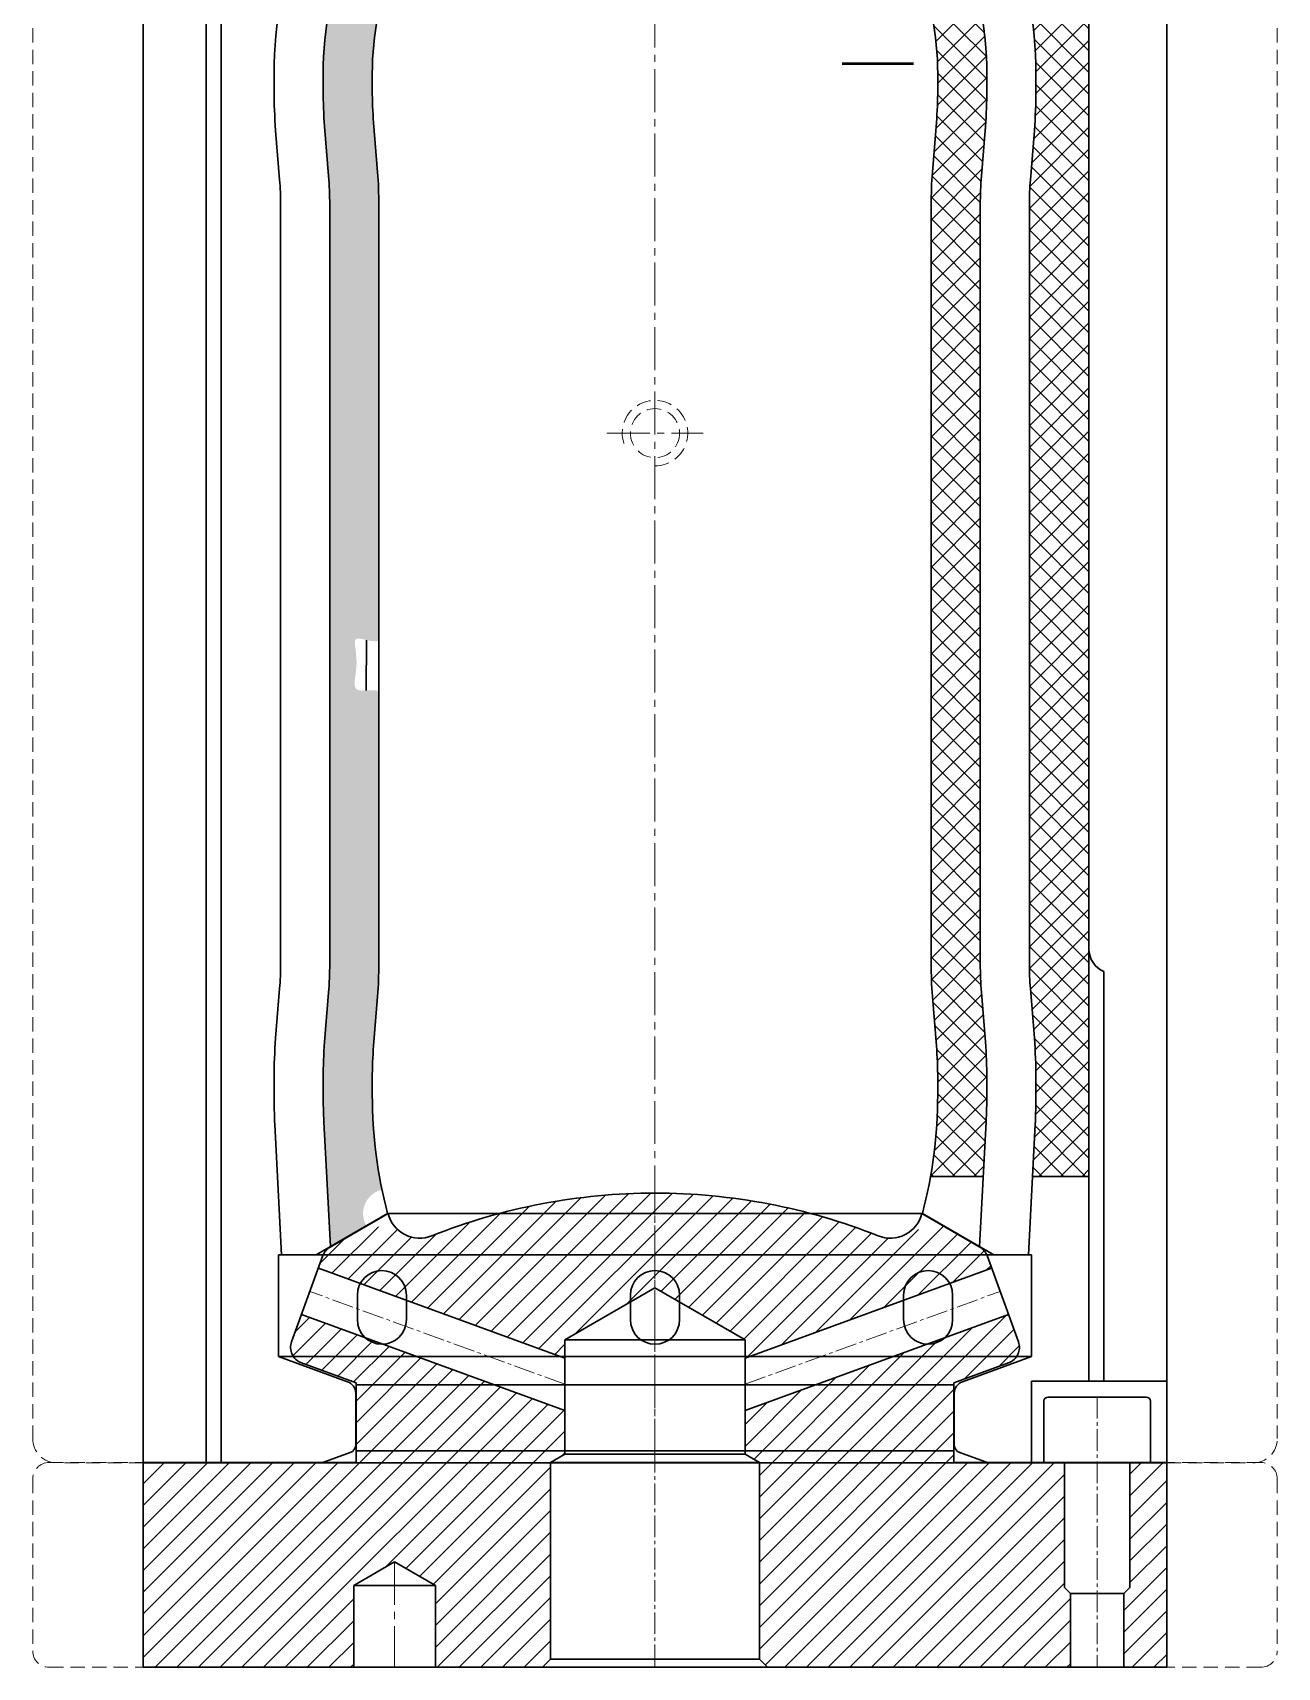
# Model space of a CAD drawing. Extents: x -192 to 556, y -94 to 522.
# Drawn here: x -183.5 to -31.5, y -65.3 to 134.3 of the extents above; entities that cross this region are included whole.
import ezdxf

# ---------------------------------------------------------------- set-up
doc = ezdxf.new("R2010")
doc.units = 0
doc.header["$LTSCALE"] = 7
doc.header["$MEASUREMENT"] = 0
doc.linetypes.add('CENTER2', pattern=[1.125, 0.75, -0.125, 0.125, -0.125])
doc.linetypes.add('HIDDEN', pattern=[0.375, 0.25, -0.125])
doc.layers.get('0').update_dxf_attribs({"linetype": 'CONTINUOUS', "lineweight": 15})
for name, color, linetype, lineweight in [('1', 1, 'CENTER2', 15), ('2', 2, 'HIDDEN', 15), ('3', 3, 'CONTINUOUS', 30), ('4', 5, 'CONTINUOUS', 50), ('8', 252, 'CONTINUOUS', 15)]:
    doc.layers.add(name, color=color, linetype=linetype, lineweight=lineweight)

# ---------------------------------------------------------------- blocks, each defined once
blk = doc.blocks.new('A$C49AC1596')
at = {"layer": '8'}
h = blk.add_hatch(dxfattribs=at)
h.set_pattern_fill('ANSI31', color=1, scale=15)
h.set_pattern_definition([(45, (-239.3074528156729, -348.1606962702069), (-1.325825214724776, 1.325825214724777), [])])
h.paths.add_polyline_path([(-18.25000000000009, -1.010362971081861), (-16.49999999999986, 0), (-16.49999999999989, 5.363219559316121), (-48.66565121278992, 17.07055916656009), (-49.87938524157124, 13.73585232925961, 0.414213562373094), (-48.68404028665077, 11.17242680103647), (-42.00000532147575, 8.739637028918139), (-42.00000532147575, -1.010362971081861), (-67.99999999999946, -1.010362971082145), (-67.99999999999946, -26.01036297108186), (-42.2999999999999, -26.01036297108192), (-42.2999999999999, -16.01036297108226), (-37.29999999999973, -13.12361162513366), (-32.2999999999999, -16.01036297108186), (-32.2999999999999, -26.01036297108192), (-19.25000000000003, -26.01036297108192), (-18.25000000000003, -25.01036297108197)])
h.paths.add_polyline_path([(-5.499999999999517, 31.889637028918, 0.09486716427896047), (-32.74951658078479, 26.672515355597, -0.3068978120409677), (-37.13175416344777, 27.63963702891664, -0.4088817310696468), (-39.83205080756844, 28.38963702891658), (-45.16950728276055, 25.30805509617653, 0.1763269807084676), (-46.04889252433239, 24.26004457525897), (-46.6135303528358, 22.70871489127597), (-16.49999999999994, 11.74828619417173), (-16.49999999999994, 13.98963702891842), (-5.499999999999517, 20.34048999000424)])
h.paths.add_polyline_path([(35.04889252433338, 24.26004457525914, 0.1763269807084684), (34.16950728276157, 25.3080550961767), (28.83205080756954, 28.3896370289167, -0.4088817310697603), (26.13175416344808, 27.63963702891738, -0.3068978120409042), (21.74951658078584, 26.67251535559825, 0.09486716427895975), (-5.499999999999517, 31.889637028918), (-5.499999999999517, 20.34048999000379), (5.500000000000057, 13.98963702891842), (5.500000000000057, 11.74828619417138), (35.6135303528369, 22.70871489127597)])
h.paths.add_polyline_path([(44.49846526645916, -1.010362971081975), (31.00000532147675, -1.010362971081861), (31.00000532147675, 8.739637028918139), (37.68404028665179, 11.17242680103647, 0.414213562373095), (38.87938524157227, 13.73585232925961), (37.66565121279098, 17.07055916656009), (5.500000000000028, 5.363219559315837), (5.5, 0), (7.250000000000171, -1.010362971081861), (7.250000000000114, -25.01036297108192), (8.250000000000142, -26.01036297108192), (44.4984652664595, -26.01036297108186), (44.49846526645916, -16.26036297108197)])
h.paths.add_polyline_path([(57.00000000000045, -1.010362971082031), (52.49846526645916, -1.010362971082031), (52.49846526645916, -16.26036297108192), (52.49846526645888, -26.01036297108186), (57.00000000000045, -26.01036297108186)])
h.paths.add_polyline_path([(52.49846526645916, -16.26036297108192), (51.74846526645928, -17.01036297108203), (51.74846526646189, -26.01036297108186), (52.49846526645888, -26.01036297108186)])
h.paths.add_polyline_path([(45.24846526645916, -17.0103629710822), (44.49846526645916, -16.26036297108192), (44.4984652664595, -26.01036297108186), (45.24846526645888, -26.01036297108186)])
h.paths.add_polyline_path([(-42.18214285714276, -9.633190563775031), (-34.16785714285706, -9.633190563775031), (-34.16785714285706, -5.133190563775031), (-42.18214285714276, -5.133190563775031)], flags=24)
h.paths.add_polyline_path([(-24.5080895942703, -23.58893439965334), (-24.5080895942703, -18.4317915425105), (-29.0080895942703, -18.4317915425105), (-29.0080895942703, -23.58893439965334)], flags=24)
h.paths.add_polyline_path([(16.40049480105367, -16.48893439965326), (16.40049480105367, -10.5317915425104), (11.90049480105367, -10.5317915425104), (11.90049480105367, -16.48893439965326)], flags=24)
h.paths.add_polyline_path([(23.83310233335152, -8.87464868536739), (23.83310233335152, -3.146077256795991), (19.33310233335152, -3.146077256795991), (19.33310233335152, -8.87464868536739)], flags=24)
at = {"layer": '1', "color": 1, "ltscale": 0.5}
for p, q in [((-5.499999999999517, 31.88963659970875), (-5.49999999999946, -26.01036297108186)), ((-16.49999999999955, 8.555752876743952), (-47.63959078281286, 19.88963702891806)), ((5.500000000000568, 8.555752876743952), (36.63959078281385, 19.88963702891806)), ((48.4984652664586, 6.989637028917628), (48.49846526645882, -26.0103629710818))]:
    blk.add_line(p, q, dxfattribs=at)
at = {"layer": '1', "color": 1}
blk.add_line((-37.2999999999999, -13.12361162513361), (-37.2999999999999, -26.01036297108203), dxfattribs=at)
at = {"layer": '2', "color": 1}
for p, q in [((-46.04889252433242, 24.26004457525897), (-45.79992222095242, 24.94408486191026)), ((-45.16950728276055, 25.30805509617647), (-45.79992222095242, 24.9440848619102)), ((34.16950728276157, 25.30805509617664), (34.79992222095342, 24.94408486191037)), ((35.04889252433344, 24.26004457525914), (34.79992222095342, 24.94408486191043)), ((-79.49999999999952, -1.010362971082259), (-67.99999999999943, -1.010362971082145)), ((68.50000000000051, -1.010362971082259), (57.00000000000045, -1.010362971082145)), ((-81.49999999999949, -3.010362971082259), (-81.49999999999949, -24.0103629710818)), ((70.50000000000051, -3.010362971082259), (70.50000000000051, -24.0103629710818)), ((-79.49999999999949, -26.01036297108186), (-67.99999999999949, -26.01036297108186)), ((68.50000000000051, -26.01036297108186), (57.00000000000051, -26.01036297108186))]:
    blk.add_line(p, q, dxfattribs=at)
for centre, start, end in [((-79.49999999999949, -3.010362971082259), 90, 180), ((68.50000000000051, -3.010362971082259), 0, 90), ((-79.49999999999949, -24.0103629710818), 180, 270), ((68.50000000000051, -24.0103629710818), 270, 0)]:
    blk.add_arc(centre, 2, start, end, dxfattribs=at)
at = {"layer": '3', "color": 1}
for p, q in [((-38.09999999999962, 29.38963702891652), (-45.16950728276055, 25.30805509617647)), ((-38.09999999999962, 29.38963702891647), (-24.54231515034911, 29.38963702891647)), ((27.10000000000053, 29.38963702891675), (13.54231515035002, 29.38963702891664)), ((27.10000000000059, 29.38963702891664), (34.16950728276157, 25.30805509617659)), ((27.10000000000065, 29.3896370289167), (34.16950728276157, 25.30805509617664)), ((-49.87938524157124, 13.73585232925961), (-46.04889252433242, 24.26004457525897)), ((38.87938524157227, 13.73585232925984), (35.04889252433344, 24.26004457525914)), ((-16.49999999999952, 11.74828619417156), (-46.61353035283582, 22.70871489127597)), ((5.50000000000054, 11.74828619417156), (35.61353035283685, 22.70871489127597)), ((-16.49999999999994, 13.98963702891842), (-5.499999999999943, 20.34048999000402)), ((-16.49999999999994, 13.98963702891842), (-5.499999999999943, 20.34048999000402)), ((5.500000000000057, 13.98963702891842), (-5.499999999999943, 20.34048999000402)), ((-16.49999999999952, 5.363219559316008), (-48.66565121278992, 17.07055916656009)), ((5.50000000000054, 5.363219559316008), (37.66565121279092, 17.07055916656009)), ((-5.499999999999943, 13.98963702891842), (-16.49999999999994, 13.98963702891842)), ((-16.49999999999994, 13.98963702891842), (-16.49999999999986, 0)), ((-5.499999999999943, 13.98963702891842), (-16.49999999999994, 13.98963702891842)), ((-5.499999999999943, 13.98963702891842), (5.500000000000057, 13.98963702891842)), ((5.500000000000057, 13.98963702891842), (5.5, -1.13686837721616e-13)), ((-42.00000532147573, 8.739637028918139), (-48.6840402866508, 11.17242680103635)), ((31.00000532147675, 8.739637028918139), (37.68404028665185, 11.17242680103635)), ((-42.00000532147575, 8.739637028918082), (-42.00000532147575, -1.010362971081918)), ((31.00000532147675, 8.739637028918082), (31.00000532147675, -1.010362971081918)), ((42.49846526645905, 6.989637028917912), (54.49846526645905, 6.989637028917514)), ((-18.25000000000006, -1.010362971081861), (-16.49999999999983, 0)), ((-16.49999999999983, 0), (-5.499999999999943, 0)), ((5.499999999999943, 0), (-5.499999999999943, 0)), ((7.250000000000171, -1.010362971081861), (5.499999999999943, 0)), ((-67.99999999999943, -1.010362971082145), (-42.00000532147575, -1.010362971081861)), ((-18.25000000000017, -1.010362971081975), (-5.500000000000171, -1.010362971081975)), ((7.250000000000171, -1.010362971081861), (-5.499999999999716, -1.010362971081975)), ((57.00000000000045, -1.010362971082031), (31.00000532147675, -1.010362971081861)), ((57.00000000000045, -1.010362971082145), (57.00000000000045, -26.0103629710818)), ((-42.29999999999978, -16.0103629710822), (-37.29999999999978, -13.12361162513372)), ((-32.2999999999999, -16.01036297108186), (-37.29999999999967, -13.12361162513372)), ((-42.2999999999991, -16.01036297108107), (-32.2999999999999, -16.01036297108186)), ((44.49846526645916, -16.26036297108192), (45.24846526645916, -17.0103629710822)), ((45.24846526645916, -17.0103629710822), (48.49846526645916, -17.01036297108203)), ((45.24846526645916, -17.0103629710822), (45.24846526645888, -26.01036297108186)), ((51.74846526645928, -17.01036297108203), (48.49846526645916, -17.01036297108192)), ((52.49846526645916, -16.26036297108192), (51.74846526645928, -17.01036297108203)), ((51.74846526645928, -17.01036297108203), (51.74846526646189, -26.01036297108186)), ((-18.25000000000006, -25.01036297108197), (-19.25000000000006, -26.01036297108197)), ((-18.25000000000006, -25.01036297108197), (-5.500000000000171, -25.01036297108197)), ((7.250000000000171, -25.01036297108197), (-5.499999999999716, -25.01036297108197)), ((7.250000000000171, -25.01036297108197), (8.25000000000017, -26.01036297108197)), ((-67.99999999999949, -26.01036297108186), (-5.499999999999716, -26.01036297108197)), ((57.00000000000051, -26.01036297108186), (-5.499999999999261, -26.01036297108197))]:
    blk.add_line(p, q, dxfattribs=at)
at = {"layer": '3', "color": 1, "ltscale": 0.5}
for p, q in [((41.99846526645882, 6.489637028917855), (41.99846526645916, -1.010362971082145)), ((54.99846526645894, 6.489637028917628), (54.99846526645916, -1.010362971082316)), ((-67.99999999999946, -1.010362971082088), (-67.99999999999946, -26.0103629710818)), ((-18.25000000000009, -1.010362971081975), (-18.25000000000003, -25.01036297108192)), ((7.250000000000171, -1.010362971081918), (7.250000000000114, -25.01036297108203)), ((44.49846526645916, -1.010362971082145), (44.49846526645916, -16.26036297108197)), ((52.49846526645916, -1.010362971082202), (52.49846526645916, -16.26036297108192)), ((-42.2999999999999, -16.01036297108226), (-42.2999999999999, -26.01036297108203)), ((-32.2999999999999, -16.01036297108186), (-32.2999999999999, -26.01036297108203))]:
    blk.add_line(p, q, dxfattribs=at)
at = {"layer": '3', "color": 1}
for centre, radius, start, end in [((-5.499999999997243, -41.88231622810275), 73.77195325702075, 90, 111.6770782093406), ((-5.499999999998607, -41.88231622810275), 73.77195325702075, 68.32292179065936, 90), ((-34.22701665379228, 30.3896370289167), 4, 194.4775121859334, 291.6770782093406), ((23.2270166537931, 30.389637028918), 4, 248.3229217906594, 345.5224878140701), ((-44.16950728276058, 23.57600428860763), 2, 120.0000000000005, 159.9999999999999), ((33.16950728276157, 23.57600428860781), 2, 20.00000000000009, 59.99999999999946), ((-47.99999999999943, 13.05181204260828), 2, 159.9999999999999, 250.0000000000005), ((37.00000000000045, 13.05181204260828), 2, 289.9999999999995, 20.00000000000009), ((42.49846526645905, 6.489637028917855), 0.5, 90, 180)]:
    blk.add_arc(centre, radius, start, end, dxfattribs=at)
at = {"layer": '3', "color": 1, "ltscale": 0.5}
blk.add_arc((54.49846526645905, 6.489637028917628), 0.5, 0, 90, dxfattribs=at)
blk = doc.blocks.new('A$C3EF20EDC')
at = {"layer": '8'}
h = blk.add_hatch(dxfattribs=at)
h.set_pattern_fill('DOTS', color=4, scale=15)
h.set_pattern_definition([(0, (-470.1120308916381, -261.0233882983539), (0.46875, 0.9375), [0, -0.9375])])
edge = h.paths.add_edge_path()
edge.add_line((-170.3132276835, 10.44486557481059), (-179.6913157656179, 10.44486557481065))
edge.add_arc((-179.6913157656179, 7.444865574810649), 3.000000000000007, -6.189059007244282, 90, ccw=False)
edge.add_line((-176.7088010585906, 7.121437031905714), (-184.0209843702819, -60.30827733937957))
edge.add_arc((-188.2959221170211, -59.84469642788261), 4.300000000000022, 315.2446065748501, 353.8109409927572, ccw=False)
edge.add_arc((-155.5067057880543, -92.35513442518936), 41.87424916817283, 135.2446065748488, 180)
edge.add_line((-197.3809549562271, -92.35513442518936), (-197.3809549562272, -94.35513442518948))
edge.add_arc((-141.3809549562272, -94.35513442518953), 55.99999999999996, 179.9999999999999, 184.569102392792)
edge.add_line((-197.2029859476797, -98.81617197146872), (-196.7207877486574, -104.8500334959695))
edge.add_arc((-240.5809549562272, -108.3551344251892), 44.00000000000006, -2.2737367544323206e-13, 4.569102392792388, ccw=False)
edge.add_line((-196.5809549562272, -108.3551344251894), (-196.5809549562272, -201.0551344251895))
edge.add_arc((-240.5809549562272, -201.0551344251893), 44.00000000000009, 355.43089760720807, 359.9999999999998, ccw=False)
edge.add_line((-196.7207877486573, -204.5602353544086), (-197.2029859476797, -210.5940968789101))
edge.add_arc((-141.380954956227, -215.0551344251894), 56.00000000000027, 175.430897607208, 179.9999999999998)
edge.add_line((-197.3809549562272, -215.0551344251892), (-197.3809549562272, -217.055134425192))
edge.add_arc((-134.3767882895609, -217.0551344251896), 63.00416666666632, 180.0000000000021, 183.0000000000001)
edge.add_line((-197.2946099354935, -220.3525177349796), (-196.4960031054919, -235.5908438179964))
edge.add_line((-196.4960031054919, -235.5908438179964), (-192.1040306506019, -233.0551353206215))
edge.add_arc((-189.5059549562271, -231.555134425189), 3.000000000000003, 103.22825463723149, 210.0000197471161, ccw=False)
edge.add_arc((-134.3767882895604, -217.0551344251893), 57.00416666666657, 180, 191.7204071312199, ccw=False)
edge.add_line((-191.380954956227, -217.0551344251893), (-191.380954956227, -215.0551344251898))
edge.add_arc((-141.380954956227, -215.0551344251899), 50.00000000000004, 175.4308976072076, 179.9999999999999, ccw=False)
edge.add_line((-191.2220540557382, -211.0720651874402), (-190.7398558567158, -205.0382036629388))
edge.add_arc((-240.580954956227, -201.0551344251889), 50.00000000000004, 355.4308976072074, 359.9999999999999)
edge.add_line((-190.5809549562269, -201.0551344251891), (-190.580954956227, -167.7657705348582))
edge.add_spline(control_points=[(-192.1209276563678, -167.6673275246753), (-191.8483491858083, -167.6506837344063), (-191.3023308468219, -167.6122756145302), (-190.8354395052409, -167.6981296294379), (-190.6214872132933, -167.7568175492272)], knot_values=[0.9961703928006589, 0.9961703928006589, 0.9961703928006589, 0.9961703928006589, 1.709672783853138, 2.37323578365356, 2.37323578365356, 2.37323578365356, 2.37323578365356], degree=3, periodic=0)
edge.add_spline(control_points=[(-192.1209276563678, -167.6673275246753), (-192.6216708405688, -167.6979031769612), (-193.8359931970193, -167.7489519397037), (-193.1628816465062, -164.7585672353492), (-193.3521067643352, -163.2561334789704), (-193.6105148331644, -161.1018110132947), (-192.6858565900002, -161.3742347277027), (-192.0802275833881, -161.519290786297)], knot_values=[2.37323578365356, 2.37323578365356, 2.37323578365356, 2.37323578365356, 3.683982954908346, 5.789738561323501, 8.897583544937163, 9.667117092186864, 11.11899205011394, 11.11899205011394, 11.11899205011394, 11.11899205011394], degree=3, periodic=0)
edge.add_spline(control_points=[(-192.0802275833881, -161.519290786297), (-191.9457550391849, -161.5514987172883), (-191.3895048553499, -161.6779392841561), (-190.9144522964839, -161.6768382589063), (-190.580954956227, -161.6341306032555)], knot_values=[11.11899205011394, 11.11899205011394, 11.11899205011394, 11.11899205011394, 11.44136320031615, 12.45186169343231, 12.45186169343231, 12.45186169343231, 12.45186169343231], degree=3, periodic=0)
edge.add_line((-190.580954956227, -161.6341306032555), (-190.5809549562271, -108.3551344251898))
edge.add_arc((-240.5809549562272, -108.3551344251899), 50.00000000000014, 9.770663981455901e-14, 4.569102392792418)
edge.add_line((-190.7398558567159, -104.3720651874402), (-191.2220540557382, -98.33820366293821))
edge.add_arc((-141.380954956227, -94.35513442518916), 50.00000000000004, 179.9999999999999, 184.5691023927917, ccw=False)
edge.add_line((-191.380954956227, -94.35513442518908), (-191.380954956227, -92.35513442519044))
edge.add_arc((-155.5067057880542, -92.3551344251893), 35.87424916817283, 135.2446065748488, 180.0000000000018, ccw=False)
edge.add_arc((-188.295922117021, -59.8446964278825), 10.30000000000002, 315.2446065748489, 353.8109409927562)
edge.add_line((-178.055954956227, -60.95513442518936), (-170.3132276835, 10.44486557481059))
h.paths.add_polyline_path([(-195.18809781337, -191.7082633652), (-191.9738120990842, -191.7082633652), (-191.9738120990842, -187.2082633652), (-195.18809781337, -187.2082633652)], flags=24)
h.paths.add_polyline_path([(-172.1323094009454, -1.194219365737126), (-171.0937609983098, 8.47875945447123), (-175.5680463556749, 8.959145279478832), (-176.6065947583104, -0.7138335407294676)], flags=24)
h.paths.add_polyline_path([(-191.5742796743002, -230.7132017583324), (-191.5742796743002, -221.3274874726181), (-196.0742796743002, -221.3274874726181), (-196.0742796743002, -230.7132017583324)], flags=25)
h = blk.add_hatch(dxfattribs=at)
h.set_pattern_fill('ANSI37', color=4, scale=15)
h.set_pattern_definition([(45, (-470.1120308916381, -261.0233882983539), (-1.325825214724776, 1.325825214724777), []), (135, (-470.1120308916381, -261.0233882983539), (-1.325825214724777, -1.325825214724776), [])])
h.paths.add_polyline_path([(-116.3309549562272, -94.35513442518925), (-116.3309549562273, -92.35513442518803, 0.1978030761011863), (-128.4694999316251, -62.87224719279629, -0.1698839647927254), (-129.6909255421725, -60.30827733937963), (-135.5200001309191, -6.555134425189351), (-141.555175735448, -6.555134425189465), (-135.6559549562273, -60.95513442518936, 0.1698839647927256), (-132.7302145402647, -67.09673663221079, -0.1978030761011949), (-122.3309549562273, -92.35513442518933), (-122.3309549562272, -94.35513442518968, -0.01993911190910669), (-122.489855856716, -98.33820366293892), (-122.9720540557384, -104.3720651874401, 0.0199391119091084), (-123.1309549562272, -108.3551344251896), (-123.1309549562272, -201.055134425189, 0.01993911190910607), (-122.9720540557385, -205.0382036629381), (-122.489855856716, -211.0720651874403, -0.01993911190910482), (-122.3309549562272, -215.0551344251891), (-122.3309549562272, -217.0551344251908, -0.04388998884694798), (-123.2060514599106, -227.0051344251895), (-116.7659488441161, -227.0051344251894), (-116.4172999769609, -220.3525177349795, 0.01309071708483562), (-116.3309549562272, -217.0551344251895), (-116.3309549562272, -215.0551344251883, 0.01993911190910001), (-116.5089239647747, -210.5940968789106), (-116.9911221637971, -204.5602353544091, -0.0199391119091073), (-117.1309549562272, -201.0551344251896), (-117.1309549562272, -108.3551344251892, -0.01993911190910619), (-116.9911221637971, -104.8500334959699), (-116.5089239647747, -98.81617197146815, 0.01993911190910549)])
h.paths.add_polyline_path([(-103.8559624537249, -6.555134425189408), (-129.4848245263903, -6.555134425189351), (-123.7893689950753, -59.0761016001893, -0.1945520252055254), (-110.3309549562273, -92.35513442518936), (-110.3309549562272, -94.35513442518922, -0.01993911190910632), (-110.5279920728333, -99.29414027999817), (-111.0101902718557, -105.3280018044996, 0.01993911190910812), (-111.1309549562272, -108.3551344251893), (-111.1309549562272, -201.0551344251895, 0.01993911190910597), (-111.0101902718558, -204.0822670458788), (-110.5279920728333, -210.1161285703808, -0.01993911190910502), (-110.3309549562272, -215.0551344251894), (-110.3309549562272, -217.055134425191, -0.01309071708482881), (-110.4255227684335, -220.6665334724367), (-110.7577147681286, -227.0051344251893), (-103.8559624537248, -227.0051344251894)])
h.paths.add_polyline_path([(-118.2219099421994, -131.2815048970698), (-118.2219099421994, -123.174362039927), (-121.9719099421994, -123.174362039927), (-121.9719099421994, -131.2815048970698)], flags=24)
h.paths.add_polyline_path([(-119.1262981844792, -122.9567544723436), (-119.1262981844792, -115.6150878056769), (-121.7512981844792, -115.6150878056769), (-121.7512981844792, -122.9567544723436)], flags=24)
h.paths.add_polyline_path([(-107.0394002654378, -122.9567544723436), (-107.0394002654378, -115.6150878056769), (-109.6644002654378, -115.6150878056769), (-109.6644002654378, -122.9567544723436)], flags=24)
h.paths.add_polyline_path([(-106.1350120231581, -131.2815048970698), (-106.1350120231581, -123.174362039927), (-109.8850120231581, -123.174362039927), (-109.8850120231581, -131.2815048970698)], flags=24)
at = {"layer": '1', "color": 4}
for p, q in [((-156.8559549562272, 18.44486557481059), (-156.8559549562273, -262.0051344251896)), ((-162.7311516682552, -136.2551344251894), (-150.9641392798476, -136.2551344251895))]:
    blk.add_line(p, q, dxfattribs=at)
at = {"layer": '2', "color": 4}
for p, q in [((-232.8559549562269, -76.30513442518941), (-232.8559549562272, -259.0051344251895)), ((-80.85595495622738, -76.30513442518941), (-80.85595495622681, -259.0051344251895)), ((-219.3559549562272, -262.0051344251895), (-229.8559549562272, -262.0051344251895)), ((-94.35595495622715, -262.0051344251895), (-83.85595495622692, -262.0051344251895))]:
    blk.add_line(p, q, dxfattribs=at)
blk.add_circle((-156.8559549562272, -136.2551344251895), 3, dxfattribs=at)
for centre, radius, start, end in [((-156.8559549562272, -136.2551344251895), 4, 270, 206.7051402965731), ((-229.8559549562272, -259.0051344251895), 3, 180, 270), ((-83.85595495622692, -259.0051344251895), 3, 270, 0)]:
    blk.add_arc(centre, radius, start, end, dxfattribs=at)
at = {"layer": '3', "color": 4}
for p, q in [((-219.3559549562272, 18.44486557481059), (-219.3559549562271, -262.0051344251895)), ((-211.6757996159149, 18.44486557481059), (-211.6757996159149, -262.0051344251895)), ((-209.8559472728356, 18.44486557481059), (-209.8559472728355, -262.0051344251895)), ((-103.8559624537249, 18.44486557481059), (-103.8559624537248, -252.0051344251895)), ((-94.35595495622715, 18.44486557481059), (-94.35595495622732, -262.0051344251895)), ((-203.3809549562271, -92.35513442518936), (-203.3809549562271, -94.35513442518936)), ((-197.3809549562271, -92.35513442518936), (-197.3809549562271, -94.35513442518936)), ((-191.3809549562271, -92.35513442518936), (-191.3809549562271, -94.35513442518939)), ((-122.3309549562273, -92.35513442518936), (-122.3309549562273, -94.35513442518936)), ((-116.3309549562273, -92.35513442518936), (-116.3309549562273, -94.35513442518936)), ((-110.3309549562273, -92.35513442518936), (-110.3309549562273, -94.35513442518936)), ((-202.7017196405986, -105.3280018044998), (-203.183917839621, -99.29414027999846)), ((-196.7207877486573, -104.8500334959699), (-197.2029859476797, -98.81617197146855)), ((-190.7398558567158, -104.3720651874401), (-191.2220540557383, -98.33820366293867)), ((-122.9720540557385, -104.37206518744), (-122.4898558567161, -98.33820366293864)), ((-116.9911221637971, -104.8500334959699), (-116.5089239647747, -98.81617197146855)), ((-111.0101902718558, -105.3280018044998), (-110.5279920728334, -99.29414027999846)), ((-202.5809549562272, -201.0551344251894), (-202.5809549562272, -108.3551344251894)), ((-196.5809549562272, -201.0551344251894), (-196.5809549562272, -108.3551344251894)), ((-190.580954956227, -201.0551344251894), (-190.5809549562271, -108.3551344251894)), ((-123.1309549562272, -201.0551344251894), (-123.1309549562272, -108.3551344251894)), ((-117.1309549562272, -201.0551344251894), (-117.1309549562272, -108.3551344251894)), ((-111.1309549562272, -201.0551344251894), (-111.1309549562272, -108.3551344251894)), ((-192.0802275833881, -161.519290786297), (-192.1209276563678, -167.6673275246753)), ((-102.0361098337397, -202.0051344251894), (-102.0361098337396, -252.0051344251895)), ((-203.183917839621, -210.1161285703803), (-202.7017196405986, -204.0822670458789)), ((-197.2029859476797, -210.5940968789102), (-196.7207877486573, -204.5602353544088)), ((-191.2220540557382, -211.0720651874401), (-190.7398558567157, -205.0382036629387)), ((-122.4898558567161, -211.0720651874401), (-122.9720540557385, -205.0382036629387)), ((-116.5089239647747, -210.5940968789102), (-116.9911221637971, -204.5602353544088)), ((-110.5279920728334, -210.1161285703803), (-111.0101902718558, -204.0822670458789)), ((-203.3809549562271, -217.0551344251894), (-203.3809549562271, -215.0551344251894)), ((-197.3809549562271, -217.0551344251894), (-197.3809549562271, -215.0551344251894)), ((-191.380954956227, -215.0551344251894), (-191.380954956227, -217.0551344251894)), ((-122.3309549562273, -217.0551344251894), (-122.3309549562273, -215.0551344251894)), ((-116.3309549562273, -217.0551344251894), (-116.3309549562273, -215.0551344251894)), ((-110.3309549562273, -217.0551344251894), (-110.3309549562273, -215.0551344251894)), ((-202.4510804632088, -236.6051344251892), (-203.2863871440211, -220.6665334724366)), ((-196.4960031054919, -235.5908438179964), (-197.2946099354937, -220.352517734979)), ((-117.2159068069626, -235.5908438179965), (-116.4172999769608, -220.3525177349791)), ((-111.2608294492458, -236.6051344251894), (-110.4255227684334, -220.6665334724368)), ((-123.2060514599105, -227.0051344251895), (-116.7659488441161, -227.0051344251894)), ((-110.7577147681286, -227.0051344251893), (-103.8559624537248, -227.0051344251894)), ((-189.505954956227, -231.5551344251891), (-198.2528215259892, -236.6051442133096)), ((-156.8559549562271, -231.5551344251893), (-189.5059549562271, -231.5551344251889)), ((-156.8559549562274, -231.5551344251893), (-124.2059549562272, -231.5551344251895)), ((-124.2059549562272, -231.5551344251895), (-115.459088386465, -236.60514421331)), ((-156.855954956227, -236.6051344251894), (-202.8559549562269, -236.6051344251894)), ((-202.8559549562269, -236.6051344251894), (-202.8559549562271, -249.0056157113739)), ((-156.8559549562273, -236.6051344251894), (-110.8559549562274, -236.6051344251894)), ((-110.8559549562274, -236.6051344251894), (-110.8559549562272, -249.0056157113739)), ((-193.2084674535898, -241.5051344251895), (-193.2084674535898, -244.5051344251895)), ((-187.2084674535898, -241.5051344251895), (-187.2084674535898, -244.5051344251895)), ((-159.8559549562272, -241.5051344251895), (-159.8559549562272, -244.5051344251895)), ((-153.8559549562273, -241.5051344251895), (-153.8559549562272, -244.5051344251895)), ((-126.5034424588645, -241.5051344251895), (-126.5034424588645, -244.5051344251895)), ((-120.5034424588645, -241.5051344251895), (-120.5034424588645, -244.5051344251895)), ((-202.8559549562271, -249.0056157113739), (-156.8559549562271, -249.0056157113738)), ((-194.3929247412386, -252.0859068013251), (-202.8559549562271, -249.0056157113739)), ((-110.8559549562272, -249.0056157113739), (-156.8559549562272, -249.0056157113738)), ((-119.3189851712157, -252.0859068013251), (-110.8559549562272, -249.0056157113739)), ((-156.8559549562271, -252.4451344251895), (-193.4059549562268, -252.4451344251895)), ((-156.8559549562272, -252.4451344251895), (-120.3059549562275, -252.4451344251895)), ((-110.8559549562274, -252.0051344251895), (-110.8559549562273, -262.0051344251895)), ((-110.8559549562274, -252.0051344251895), (-94.35595495622692, -252.0051344251894)), ((-193.4059549562272, -253.495445732504), (-193.4059549562273, -259.8049268869799)), ((-120.3059549562273, -253.495445732504), (-120.3059549562271, -259.8049268869799)), ((-194.0639348129015, -260.7446195077658), (-197.5271710854088, -262.0051344251895)), ((-193.405954956227, -260.5051344251896), (-156.8559549562273, -260.5051344251896)), ((-120.3059549562274, -260.5051344251896), (-156.8559549562272, -260.5051344251896)), ((-119.6479750995529, -260.7446195077658), (-116.1847388270456, -262.0051344251895)), ((-156.8559549562272, -262.0051344251896), (-219.3559549562274, -262.0051344251895)), ((-156.8559549562272, -262.0051344251896), (-94.35595495622692, -262.0051344251895))]:
    blk.add_line(p, q, dxfattribs=at)
for centre, radius, start, end in [((-155.5067057880543, -92.35513442518936), 47.87424916817282, 135.9620796148614, 180), ((-158.2052041244001, -92.35513442518936), 47.87424916817282, 0, 44.03792038513863), ((-155.5067057880543, -92.35513442518936), 41.87424916817282, 135.2446065748455, 180), ((-158.2052041244001, -92.35513442518936), 41.87424916817282, 0, 44.75539342515449), ((-155.5067057880542, -92.35513442518936), 35.87424916817282, 135.2446065748455, 180), ((-158.2052041244001, -92.35513442518936), 35.87424916817282, 0, 44.75539342515449), ((-141.3809549562272, -94.35513442518936), 62, 180, 184.5691023927937), ((-141.3809549562272, -94.35513442518936), 56, 180, 184.5691023927937), ((-141.380954956227, -94.35513442518933), 50, 180, 184.5691023927937), ((-172.3309549562272, -94.35513442518936), 50, 355.4308976072063, 0), ((-172.3309549562272, -94.35513442518936), 56, 355.4308976072063, 0), ((-172.3309549562272, -94.35513442518936), 62, 355.4308976072063, 0), ((-240.5809549562272, -108.3551344251894), 38, 0, 4.569102392793695), ((-240.5809549562272, -108.3551344251894), 44, 0, 4.569102392793695), ((-240.5809549562271, -108.3551344251894), 50, 0, 4.569102392793695), ((-73.13095495622724, -108.3551344251894), 50, 175.4308976072063, 180), ((-73.13095495622724, -108.3551344251894), 44, 175.4308976072063, 180), ((-73.13095495622724, -108.3551344251894), 38, 175.4308976072063, 180), ((-100.8559624537249, -199.2470096706788), 3, 180, 246.8348696440639), ((-240.5809549562272, -201.0551344251894), 38, 355.4308976072063, 0), ((-240.5809549562272, -201.0551344251894), 44, 355.4308976072063, 0), ((-240.5809549562269, -201.0551344251894), 50, 355.4308976072063, 0), ((-73.13095495622724, -201.0551344251894), 50, 180, 184.5691023927937), ((-73.13095495622724, -201.0551344251894), 44, 180, 184.5691023927937), ((-73.13095495622724, -201.0551344251894), 38, 180, 184.5691023927937), ((-141.3809549562272, -215.0551344251894), 62, 175.4308976072063, 180), ((-141.3809549562272, -215.0551344251894), 56, 175.4308976072063, 180), ((-141.380954956227, -215.0551344251894), 50, 175.4308976072063, 180), ((-172.3309549562272, -215.0551344251894), 50, 0, 4.569102392793695), ((-172.3309549562272, -215.0551344251894), 56, 0, 4.569102392793695), ((-172.3309549562272, -215.0551344251894), 62, 0, 4.569102392793695), ((-134.3767882895606, -217.0551344251894), 69.00416666666655, 180, 182.9999999999991), ((-134.3767882895606, -217.0551344251894), 63.00416666666656, 180, 182.9999999999991), ((-134.3767882895604, -217.0551344251894), 57.00416666666656, 180, 194.7361021432443), ((-179.3351216228938, -217.0551344251894), 57.00416666666656, 345.2638978567558, 0), ((-179.3351216228938, -217.0551344251894), 63.00416666666656, 357.0000000000009, 0), ((-179.3351216228938, -217.0551344251894), 69.00416666666655, 357.0000000000009, 0), ((-190.2084674535898, -241.5051344251895), 3.00000000000002, 0, 180), ((-156.8559549562272, -241.5051344251895), 3.00000000000002, 0, 180), ((-123.5034424588645, -241.5051344251895), 3.00000000000002, 0, 180), ((-190.2084674535897, -244.5051344251895), 3.000000000000075, 180, 0), ((-156.8559549562272, -244.5051344251895), 3.000000000000075, 180, 0), ((-123.5034424588646, -244.5051344251895), 3.000000000000075, 180, 0), ((-194.905954956227, -253.495445732504), 1.5, 0, 69.99999999999629), ((-118.8059549562273, -253.495445732504), 1.5, 110.0000000000037, 180), ((-194.4059549562272, -259.8049268869798), 1, 290.0000000000037, 3.256887993818641e-12), ((-119.3059549562272, -259.8049268869798), 1, 179.9999999999968, 249.9999999999963)]:
    blk.add_arc(centre, radius, start, end, dxfattribs=at)
at = {"layer": '4', "color": 4}
blk.add_line((-125.2694535059906, -91.15329852048376), (-133.9799606422288, -91.15329852048376), dxfattribs=at)

msp = doc.modelspace()

# ---------------------------------------------------------------- block references
for name, p in [('A$C3EF20EDC', (49.35299472694345, 221.6743940100287)), ('A$C49AC1596', (-102.0029602292841, -39.27037744407713))]:
    msp.add_blockref(name, p)

doc.saveas('drawing.dxf')
